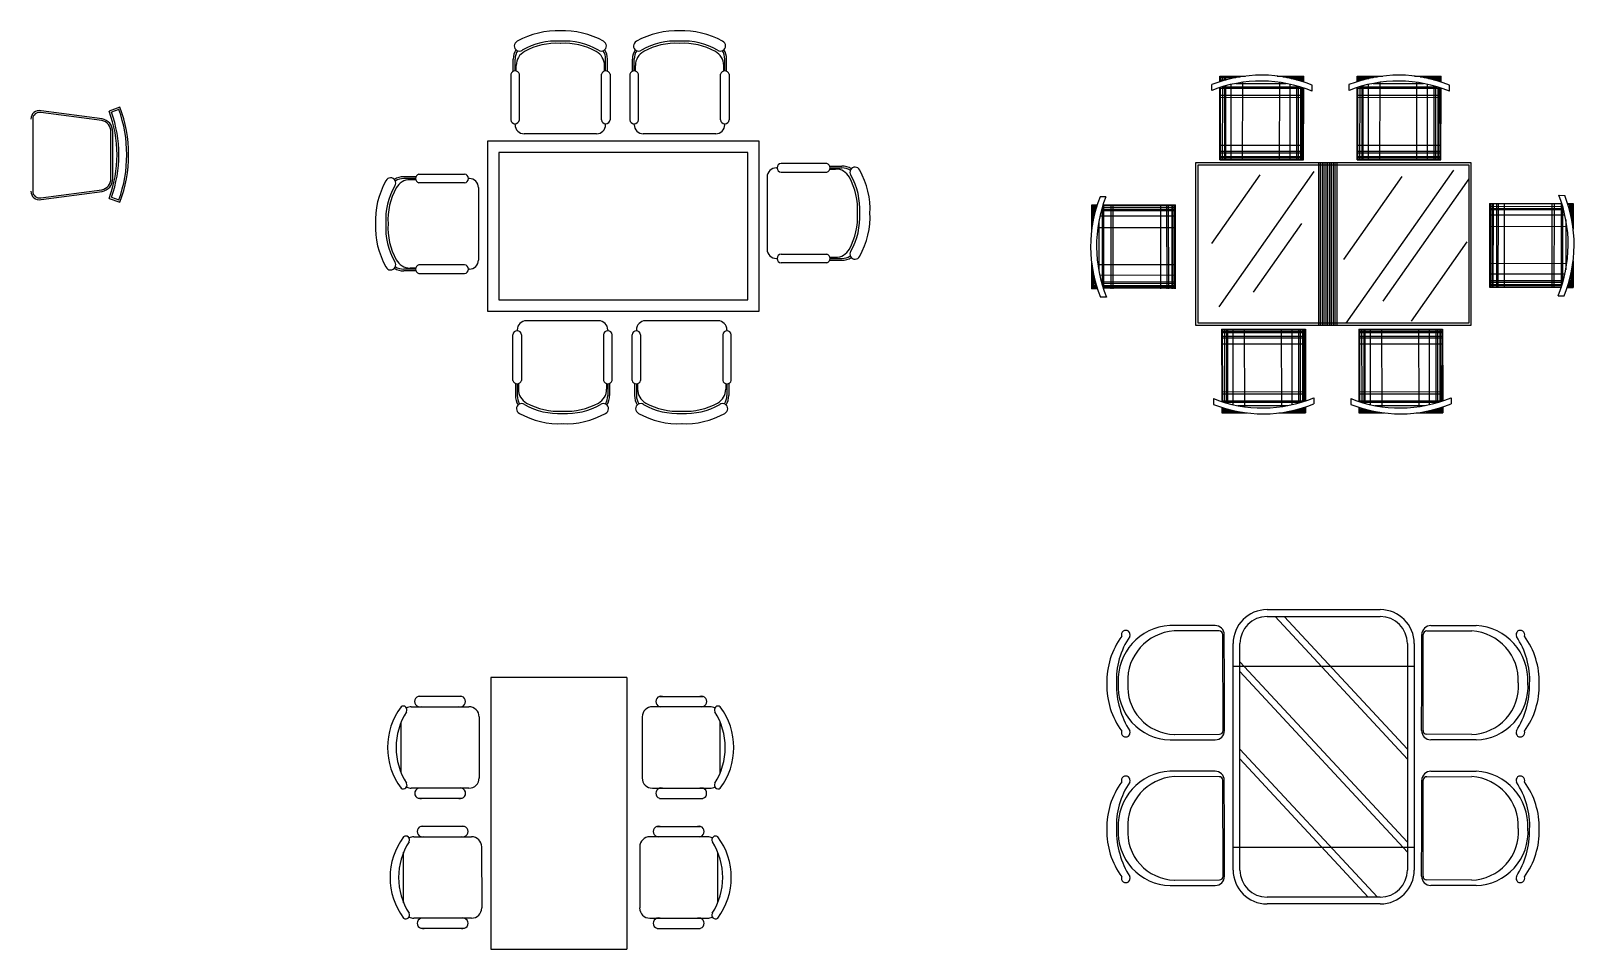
# Model space of a CAD drawing. Header units: inches. Extents: x 13 to 55.5, y 11.7 to 36.5.
# Drawn here: x 43.65 to 50.46, y 24.8 to 28.86 of the extents above; entities that cross this region are included whole.
import ezdxf

# ---------------------------------------------------------------- set-up
doc = ezdxf.new("R2010")
doc.units = ezdxf.units.IN
doc.header["$MEASUREMENT"] = 0
doc.layers.add('02', color=2, linetype='Continuous')

msp = doc.modelspace()

# ---------------------------------------------------------------- linework, layer by layer
at = {"layer": '02'}
for p, q in [((45.7764, 28.6815), (45.7764, 28.7334)), ((45.7844, 28.6815), (45.7844, 28.7334)), ((45.7894, 28.6815), (45.7894, 28.7054)), ((46.1794, 28.6815), (46.1794, 28.7054)), ((46.1844, 28.6815), (46.1844, 28.7334)), ((46.1924, 28.6815), (46.1924, 28.7334)), ((46.3029, 28.6815), (46.3029, 28.7334)), ((46.3109, 28.6815), (46.3109, 28.7334)), ((46.3159, 28.6815), (46.3159, 28.7054)), ((46.7059, 28.6815), (46.7059, 28.7054)), ((46.7109, 28.6815), (46.7109, 28.7334)), ((46.7189, 28.6815), (46.7189, 28.7334)), ((45.7651, 28.6672), (45.7651, 28.4654)), ((45.8031, 28.4654), (45.8031, 28.6672)), ((46.1656, 28.4654), (46.1656, 28.6672)), ((46.2037, 28.6672), (46.2037, 28.4654)), ((46.2915, 28.6672), (46.2915, 28.4654)), ((46.3296, 28.4654), (46.3296, 28.6672)), ((46.6921, 28.4654), (46.6921, 28.6672)), ((46.7302, 28.6672), (46.7302, 28.4654)), ((48.8985, 28.6339, -0.3429), (48.8986, 28.6586, -0.3429)), ((48.8985, 28.6418, -0.3429), (48.9251, 28.6418, -0.3429)), ((48.8986, 28.6586, -0.3429), (49.0117, 28.6585, -0.3429)), ((48.8986, 28.655, -0.3429), (48.986, 28.655, -0.3429)), ((48.8986, 28.652, -0.3429), (48.9688, 28.6519, -0.3429)), ((48.9016, 28.6349, -0.3429), (48.9016, 28.6586, -0.3429)), ((48.9107, 28.6377, -0.3429), (48.9107, 28.6586, -0.3429)), ((48.9198, 28.6404, -0.3429), (48.9199, 28.6586, -0.3429)), ((48.9249, 28.6418, -0.3429), (48.9249, 28.6586, -0.3429)), ((48.9483, 28.6476, -0.3429), (48.9483, 28.6586, -0.3429)), ((48.999, 28.6569, -0.3429), (48.999, 28.6586, -0.3429)), ((49.1508, 28.6584, -0.3429), (49.2686, 28.6583, -0.3429)), ((49.1624, 28.6569, -0.3429), (49.1624, 28.6584, -0.3429)), ((49.1765, 28.6548, -0.3429), (49.2686, 28.6547, -0.3429)), ((49.1937, 28.6517, -0.3429), (49.2686, 28.6517, -0.3429)), ((49.2091, 28.6485, -0.3429), (49.2091, 28.6584, -0.3429)), ((49.213, 28.6477, -0.3429), (49.2686, 28.6476, -0.3429)), ((49.2373, 28.6416, -0.3429), (49.2685, 28.6415, -0.3429)), ((49.2385, 28.6413, -0.3429), (49.2385, 28.6583, -0.3429)), ((49.2456, 28.6392, -0.3429), (49.2456, 28.6583, -0.3429)), ((49.2557, 28.6362, -0.3429), (49.2557, 28.6583, -0.3429)), ((49.2598, 28.635, -0.3429), (49.2598, 28.6583, -0.3429)), ((49.2659, 28.633, -0.3429), (49.2659, 28.6583, -0.3429)), ((49.2685, 28.6321, -0.3429), (49.2686, 28.6583, -0.3429)), ((49.5051, 28.6339, -0.3429), (49.5052, 28.6586, -0.3429)), ((49.5051, 28.655, -0.3429), (49.5925, 28.655, -0.3429)), ((49.5051, 28.652, -0.3429), (49.5754, 28.6519, -0.3429)), ((49.5051, 28.6479, -0.3429), (49.5561, 28.6479, -0.3429)), ((49.5051, 28.6418, -0.3429), (49.5317, 28.6418, -0.3429)), ((49.5052, 28.6586, -0.3429), (49.6183, 28.6585, -0.3429)), ((49.5082, 28.6349, -0.3429), (49.5082, 28.6586, -0.3429)), ((49.5173, 28.6377, -0.3429), (49.5173, 28.6586, -0.3429)), ((49.5264, 28.6404, -0.3429), (49.5264, 28.6586, -0.3429)), ((49.5315, 28.6418, -0.3429), (49.5315, 28.6586, -0.3429)), ((49.5548, 28.6476, -0.3429), (49.5549, 28.6586, -0.3429)), ((49.6056, 28.6569, -0.3429), (49.6056, 28.6586, -0.3429)), ((49.7574, 28.6584, -0.3429), (49.8752, 28.6583, -0.3429)), ((49.769, 28.6569, -0.3429), (49.769, 28.6584, -0.3429)), ((49.7831, 28.6548, -0.3429), (49.8751, 28.6547, -0.3429)), ((49.8003, 28.6517, -0.3429), (49.8751, 28.6517, -0.3429)), ((49.8156, 28.6485, -0.3429), (49.8156, 28.6584, -0.3429)), ((49.8196, 28.6477, -0.3429), (49.8751, 28.6476, -0.3429)), ((49.8439, 28.6416, -0.3429), (49.8751, 28.6415, -0.3429)), ((49.845, 28.6413, -0.3429), (49.8451, 28.6583, -0.3429)), ((49.8522, 28.6392, -0.3429), (49.8522, 28.6583, -0.3429)), ((49.8623, 28.6362, -0.3429), (49.8623, 28.6583, -0.3429)), ((49.8664, 28.635, -0.3429), (49.8664, 28.6583, -0.3429)), ((49.8724, 28.633, -0.3429), (49.8725, 28.6583, -0.3429)), ((49.8751, 28.6321, -0.3429), (49.8752, 28.6583, -0.3429)), ((48.862, 28.595, -0.3429), (48.862, 28.6208, -0.3429)), ((48.8982, 28.2886, -0.3429), (48.8985, 28.608, -0.3429)), ((48.8985, 28.6053, -0.3429), (49.2685, 28.605, -0.3429)), ((48.8985, 28.5739, -0.3429), (49.2685, 28.5736, -0.3429)), ((48.9013, 28.2886, -0.3429), (48.9015, 28.609, -0.3429)), ((48.9095, 28.6114, -0.3429), (49.2505, 28.6111, -0.3429)), ((48.9104, 28.2886, -0.3429), (48.9107, 28.6118, -0.3429)), ((48.9195, 28.2886, -0.3429), (48.9198, 28.6144, -0.3429)), ((48.9246, 28.2886, -0.3429), (48.9249, 28.6158, -0.3429)), ((48.948, 28.2886, -0.3429), (48.9482, 28.6216, -0.3429)), ((48.9692, 28.6259, -0.3429), (49.1907, 28.6258, -0.3429)), ((48.9987, 28.2886, -0.3429), (48.999, 28.6308, -0.3429)), ((49.1621, 28.2884, -0.3429), (49.1624, 28.6305, -0.3429)), ((49.2087, 28.2884, -0.3429), (49.209, 28.622, -0.3429)), ((49.2382, 28.2883, -0.3429), (49.2384, 28.6146, -0.3429)), ((49.2453, 28.2883, -0.3429), (49.2456, 28.6126, -0.3429)), ((49.2554, 28.2883, -0.3429), (49.2557, 28.6095, -0.3429)), ((49.2595, 28.2883, -0.3429), (49.2597, 28.6083, -0.3429)), ((49.2656, 28.2883, -0.3429), (49.2658, 28.6063, -0.3429)), ((49.2682, 28.2883, -0.3429), (49.2685, 28.6054, -0.3429)), ((49.3054, 28.5916, -0.3429), (49.3054, 28.6184, -0.3429)), ((49.4686, 28.595, -0.3429), (49.4686, 28.6208, -0.3429)), ((49.5048, 28.2886, -0.3429), (49.5051, 28.608, -0.3429)), ((49.5051, 28.6053, -0.3429), (49.8751, 28.605, -0.3429)), ((49.5051, 28.5739, -0.3429), (49.8751, 28.5736, -0.3429)), ((49.5079, 28.2886, -0.3429), (49.5081, 28.609, -0.3429)), ((49.5161, 28.6114, -0.3429), (49.857, 28.6111, -0.3429)), ((49.517, 28.2886, -0.3429), (49.5173, 28.6118, -0.3429)), ((49.5261, 28.2886, -0.3429), (49.5264, 28.6144, -0.3429)), ((49.5312, 28.2886, -0.3429), (49.5315, 28.6158, -0.3429)), ((49.5545, 28.2886, -0.3429), (49.5548, 28.6216, -0.3429)), ((49.5758, 28.6259, -0.3429), (49.7973, 28.6258, -0.3429)), ((49.6053, 28.2886, -0.3429), (49.6056, 28.6308, -0.3429)), ((49.7686, 28.2884, -0.3429), (49.7689, 28.6305, -0.3429)), ((49.8153, 28.2884, -0.3429), (49.8156, 28.622, -0.3429)), ((49.8447, 28.2883, -0.3429), (49.845, 28.6146, -0.3429)), ((49.8519, 28.2883, -0.3429), (49.8521, 28.6126, -0.3429)), ((49.862, 28.2883, -0.3429), (49.8623, 28.6095, -0.3429)), ((49.8661, 28.2883, -0.3429), (49.8663, 28.6083, -0.3429)), ((49.8722, 28.2883, -0.3429), (49.8724, 28.6063, -0.3429)), ((49.8748, 28.2883, -0.3429), (49.8751, 28.6054, -0.3429)), ((49.912, 28.5916, -0.3429), (49.912, 28.6184, -0.3429)), ((43.9594, 28.4698), (43.6898, 28.5056)), ((44.0386, 28.5214), (43.9906, 28.5041)), ((44.0338, 28.5112), (44.0009, 28.4993)), ((48.8985, 28.5648, -0.3429), (49.2685, 28.5645, -0.3429)), ((49.5051, 28.5648, -0.3429), (49.8751, 28.5645, -0.3429)), ((43.653, 28.4682), (43.653, 28.1502)), ((43.9581, 28.4619), (43.6885, 28.4977)), ((45.7844, 28.4434), (45.7844, 28.4475)), ((46.1844, 28.4434), (46.1844, 28.4475)), ((46.3109, 28.4434), (46.3109, 28.4475)), ((46.7109, 28.4434), (46.7109, 28.4475)), ((43.9989, 28.2056), (43.9989, 28.4128)), ((44.0069, 28.2056), (44.0069, 28.4128)), ((45.6622, 28.3706), (45.6622, 27.6206)), ((46.8622, 28.3706), (45.6622, 28.3706)), ((46.1444, 28.4034), (45.8244, 28.4034)), ((46.6709, 28.4034), (46.3509, 28.4034)), ((46.8622, 27.6206), (46.8622, 28.3706)), ((45.7122, 28.3206), (45.7122, 27.6706)), ((46.8122, 28.3206), (45.7122, 28.3206)), ((46.8122, 27.6706), (46.8122, 28.3206)), ((48.8983, 28.3539, -0.3429), (49.2683, 28.3536, -0.3429)), ((48.8983, 28.3265, -0.3429), (49.2683, 28.3262, -0.3429)), ((48.8983, 28.3194, -0.3429), (49.2683, 28.3191, -0.3429)), ((48.8983, 28.3042, -0.3429), (49.2683, 28.3039, -0.3429)), ((48.8983, 28.2991, -0.3429), (49.2683, 28.2988, -0.3429)), ((49.5048, 28.3042, -0.3429), (49.8748, 28.3039, -0.3429)), ((49.5048, 28.2991, -0.3429), (49.8748, 28.2988, -0.3429)), ((49.5049, 28.3539, -0.3429), (49.8749, 28.3536, -0.3429)), ((49.5049, 28.3265, -0.3429), (49.8749, 28.3262, -0.3429)), ((49.5049, 28.3194, -0.3429), (49.8749, 28.3191, -0.3429)), ((46.9379, 28.253), (46.942, 28.253)), ((47.1617, 28.2723), (46.9599, 28.2723)), ((46.9599, 28.2342), (47.1617, 28.2342)), ((47.176, 28.261), (47.2279, 28.261)), ((47.176, 28.253), (47.2279, 28.253)), ((47.176, 28.248), (47.1999, 28.248)), ((48.7925, 27.5564, -0.3429), (48.7925, 28.2764, -0.3429)), ((48.7925, 28.2764, -0.3429), (50.0075, 28.2764, -0.3429)), ((48.8025, 27.5664, -0.3429), (48.8025, 28.2664, -0.3429)), ((48.8025, 28.2664, -0.3429), (49.9975, 28.2664, -0.3429)), ((49.3135, 28.2373), (48.8933, 27.6387, -0.3036)), ((48.8982, 28.2886, -0.3429), (49.2682, 28.2883, -0.3429)), ((48.8983, 28.292, -0.3429), (49.2683, 28.2917, -0.3429)), ((49.3335, 28.2764, -0.3429), (49.3335, 27.5564, -0.3429)), ((49.3416, 28.2764, -0.3429), (49.3416, 27.5564, -0.3429)), ((49.3497, 28.2764, -0.3429), (49.3497, 27.5564, -0.3429)), ((49.3578, 28.2764, -0.3429), (49.3578, 27.5564, -0.3429)), ((49.3659, 28.2764, -0.3429), (49.3659, 27.5564, -0.3429)), ((49.374, 28.2764, -0.3429), (49.374, 27.5564, -0.3429)), ((49.3821, 28.2764, -0.3429), (49.3821, 27.5564, -0.3429)), ((49.3902, 28.2764, -0.3429), (49.3902, 27.5564, -0.3429)), ((49.3983, 28.2764, -0.3429), (49.3983, 27.5564, -0.3429)), ((49.4064, 28.2764, -0.3429), (49.4064, 27.5564, -0.3429)), ((49.4145, 28.2764, -0.3429), (49.4145, 27.5564, -0.3429)), ((49.9296, 28.2422), (49.455, 27.5664, -0.3429)), ((49.5048, 28.292, -0.3429), (49.8748, 28.2917, -0.3429)), ((49.5048, 28.2886, -0.3429), (49.8748, 28.2883, -0.3429)), ((49.9975, 28.2664, -0.3429), (49.9975, 27.5664, -0.3429)), ((50.0075, 28.2764, -0.3429), (50.0075, 27.5564, -0.3429)), ((45.3444, 28.2137), (45.2925, 28.2137)), ((45.3444, 28.2057), (45.2925, 28.2057)), ((45.3444, 28.2007), (45.3205, 28.2007)), ((45.3587, 28.225), (45.5605, 28.225)), ((45.5605, 28.187), (45.3587, 28.187)), ((45.5825, 28.2057), (45.5784, 28.2057)), ((45.6225, 28.1657), (45.6225, 27.8457)), ((46.8979, 28.213), (46.8979, 27.893)), ((49.0746, 28.2224, -0.0776), (48.8614, 27.9188, -0.2316)), ((49.7019, 28.2156, -0.1224), (49.444, 27.8484, -0.3087)), ((49.9975, 28.205, 0.1296), (49.6183, 27.6649, -0.1443)), ((43.6885, 28.1207), (43.9581, 28.1565)), ((43.6898, 28.1128), (43.9594, 28.1486)), ((43.9906, 28.1183), (44.0386, 28.101)), ((44.0009, 28.1231), (44.0338, 28.1112)), ((48.3945, 28.1252, -0.3429), (48.3687, 28.1252, -0.3429)), ((50.0893, 28.0954, -0.3429), (50.089, 27.7254, -0.3429)), ((50.0893, 28.0954, -0.3429), (50.4087, 28.0951, -0.3429)), ((50.0927, 28.0954, -0.3429), (50.0924, 27.7254, -0.3429)), ((50.0998, 28.0954, -0.3429), (50.0995, 27.7254, -0.3429)), ((50.1048, 28.0954, -0.3429), (50.1045, 27.7254, -0.3429)), ((50.12, 28.0954, -0.3429), (50.1197, 27.7254, -0.3429)), ((50.1271, 28.0954, -0.3429), (50.1268, 27.7254, -0.3429)), ((50.1545, 28.0953, -0.3429), (50.1542, 27.7253, -0.3429)), ((50.3654, 28.0952, -0.3429), (50.3651, 27.7252, -0.3429)), ((50.3745, 28.0951, -0.3429), (50.3742, 27.7251, -0.3429)), ((50.3956, 28.1317, -0.3429), (50.4215, 28.1316, -0.3429)), ((50.406, 28.0951, -0.3429), (50.4057, 27.7251, -0.3429)), ((50.4346, 28.0951, -0.3429), (50.4593, 28.0951, -0.3429)), ((50.4355, 28.0921, -0.3429), (50.4593, 28.092, -0.3429)), ((50.4425, 28.0951, -0.3429), (50.4425, 28.0685, -0.3429)), ((50.4486, 28.0951, -0.3429), (50.4485, 28.0441, -0.3429)), ((50.4526, 28.0951, -0.3429), (50.4526, 28.0248, -0.3429)), ((50.4557, 28.0951, -0.3429), (50.4556, 28.0077, -0.3429)), ((50.4593, 28.0951, -0.3429), (50.4592, 27.9819, -0.3429)), ((48.3556, 28.0887, -0.3429), (48.3309, 28.0886, -0.3429)), ((48.3309, 28.0886, -0.3429), (48.331, 27.9755, -0.3429)), ((48.3546, 28.0856, -0.3429), (48.3309, 28.0856, -0.3429)), ((48.3518, 28.0765, -0.3429), (48.3309, 28.0765, -0.3429)), ((48.3492, 28.0674, -0.3429), (48.3309, 28.0674, -0.3429)), ((48.3478, 28.0623, -0.3429), (48.3309, 28.0623, -0.3429)), ((48.3419, 28.0389, -0.3429), (48.3309, 28.0389, -0.3429)), ((48.3345, 28.0886, -0.3429), (48.3346, 28.0012, -0.3429)), ((48.3375, 28.0886, -0.3429), (48.3376, 28.0184, -0.3429)), ((48.3416, 28.0886, -0.3429), (48.3416, 28.0377, -0.3429)), ((48.3477, 28.0887, -0.3429), (48.3477, 28.0621, -0.3429)), ((48.7009, 28.0392, -0.3429), (48.3679, 28.039, -0.3429)), ((48.7009, 28.0626, -0.3429), (48.3737, 28.0623, -0.3429)), ((48.7009, 28.0677, -0.3429), (48.3751, 28.0674, -0.3429)), ((48.7009, 28.0768, -0.3429), (48.3778, 28.0765, -0.3429)), ((48.3781, 28.0777, -0.3429), (48.3784, 27.7367, -0.3429)), ((48.7009, 28.0859, -0.3429), (48.3805, 28.0857, -0.3429)), ((48.7009, 28.089, -0.3429), (48.3815, 28.0887, -0.3429)), ((48.3842, 28.0887, -0.3429), (48.3845, 27.7187, -0.3429)), ((48.4156, 28.0887, -0.3429), (48.4159, 27.7187, -0.3429)), ((48.4247, 28.0887, -0.3429), (48.4251, 27.7187, -0.3429)), ((48.6356, 28.0889, -0.3429), (48.636, 27.7189, -0.3429)), ((48.663, 28.0889, -0.3429), (48.6633, 27.7189, -0.3429)), ((48.6701, 28.0889, -0.3429), (48.6704, 27.7189, -0.3429)), ((48.6853, 28.0889, -0.3429), (48.6856, 27.7189, -0.3429)), ((48.6904, 28.0889, -0.3429), (48.6907, 27.7189, -0.3429)), ((48.6975, 28.089, -0.3429), (48.6978, 27.719, -0.3429)), ((48.7009, 28.089, -0.3429), (48.7012, 27.719, -0.3429)), ((50.0892, 28.0457, -0.3429), (50.4222, 28.0454, -0.3429)), ((50.0893, 28.0832, -0.3429), (50.4124, 28.083, -0.3429)), ((50.0893, 28.0741, -0.3429), (50.415, 28.0738, -0.3429)), ((50.0893, 28.069, -0.3429), (50.4164, 28.0687, -0.3429)), ((50.4121, 28.0842, -0.3429), (50.4118, 27.7432, -0.3429)), ((50.4266, 28.0244, -0.3429), (50.4264, 27.8029, -0.3429)), ((50.4383, 28.0829, -0.3429), (50.4593, 28.0829, -0.3429)), ((50.441, 28.0738, -0.3429), (50.4593, 28.0738, -0.3429)), ((50.4424, 28.0687, -0.3429), (50.4593, 28.0687, -0.3429)), ((50.4482, 28.0454, -0.3429), (50.4592, 28.0454, -0.3429)), ((48.3326, 27.9882, -0.3429), (48.331, 27.9882, -0.3429)), ((48.701, 27.9885, -0.3429), (48.3587, 27.9882, -0.3429)), ((48.3636, 28.018, -0.3429), (48.3638, 27.7965, -0.3429)), ((49.2584, 28.0072, -0.0776), (49.0452, 27.7036, -0.2316)), ((50.0892, 27.9949, -0.3429), (50.4314, 27.9947, -0.3429)), ((50.4576, 27.9946, -0.3429), (50.4592, 27.9946, -0.3429)), ((49.9898, 27.9265, -0.0794), (49.7434, 27.5756, -0.2574)), ((45.5605, 27.8245), (45.3587, 27.8245)), ((46.9379, 27.853), (46.942, 27.853)), ((46.9599, 27.8717), (47.1617, 27.8717)), ((47.1617, 27.8337), (46.9599, 27.8337)), ((47.176, 27.858), (47.1999, 27.858)), ((47.176, 27.853), (47.2279, 27.853)), ((47.176, 27.845), (47.2279, 27.845)), ((48.3311, 27.8364, -0.3429), (48.3312, 27.7186, -0.3429)), ((48.3326, 27.8248, -0.3429), (48.3311, 27.8248, -0.3429)), ((48.7011, 27.8251, -0.3429), (48.3591, 27.8248, -0.3429)), ((50.0891, 27.8316, -0.3429), (50.4311, 27.8313, -0.3429)), ((50.4576, 27.8313, -0.3429), (50.4591, 27.8313, -0.3429)), ((50.4591, 27.8429, -0.3429), (50.459, 27.7251, -0.3429)), ((45.3444, 27.8057), (45.2925, 27.8057)), ((45.3444, 27.7977), (45.2925, 27.7977)), ((45.3444, 27.8107), (45.3205, 27.8107)), ((45.3587, 27.7864), (45.5605, 27.7864)), ((45.5825, 27.8057), (45.5784, 27.8057)), ((48.341, 27.7782, -0.3429), (48.3312, 27.7781, -0.3429)), ((48.3347, 27.8107, -0.3429), (48.3348, 27.7186, -0.3429)), ((48.3378, 27.7935, -0.3429), (48.3379, 27.7186, -0.3429)), ((48.3419, 27.7742, -0.3429), (48.3419, 27.7186, -0.3429)), ((48.7012, 27.7785, -0.3429), (48.3676, 27.7782, -0.3429)), ((50.089, 27.7849, -0.3429), (50.4226, 27.7846, -0.3429)), ((50.089, 27.7555, -0.3429), (50.4152, 27.7552, -0.3429)), ((50.4419, 27.7552, -0.3429), (50.459, 27.7552, -0.3429)), ((50.4422, 27.7563, -0.3429), (50.4422, 27.7251, -0.3429)), ((50.4483, 27.7806, -0.3429), (50.4483, 27.7251, -0.3429)), ((50.4492, 27.7846, -0.3429), (50.459, 27.7846, -0.3429)), ((50.4524, 27.8, -0.3429), (50.4523, 27.7251, -0.3429)), ((50.4554, 27.8171, -0.3429), (50.4554, 27.7251, -0.3429)), ((48.3483, 27.7487, -0.3429), (48.3312, 27.7487, -0.3429)), ((48.3503, 27.7416, -0.3429), (48.3312, 27.7416, -0.3429)), ((48.3533, 27.7315, -0.3429), (48.3312, 27.7315, -0.3429)), ((48.3546, 27.7274, -0.3429), (48.3312, 27.7274, -0.3429)), ((48.3565, 27.7213, -0.3429), (48.3312, 27.7213, -0.3429)), ((48.3574, 27.7187, -0.3429), (48.3312, 27.7186, -0.3429)), ((48.348, 27.7499, -0.3429), (48.348, 27.7187, -0.3429)), ((48.7012, 27.749, -0.3429), (48.3749, 27.7488, -0.3429)), ((48.7012, 27.7419, -0.3429), (48.377, 27.7417, -0.3429)), ((48.7012, 27.7318, -0.3429), (48.38, 27.7315, -0.3429)), ((48.7012, 27.7277, -0.3429), (48.3813, 27.7275, -0.3429)), ((48.7012, 27.7216, -0.3429), (48.3833, 27.7214, -0.3429)), ((50.089, 27.7484, -0.3429), (50.4132, 27.7481, -0.3429)), ((50.089, 27.7382, -0.3429), (50.4102, 27.738, -0.3429)), ((50.089, 27.7342, -0.3429), (50.4089, 27.7339, -0.3429)), ((50.089, 27.7281, -0.3429), (50.4069, 27.7278, -0.3429)), ((50.089, 27.7254, -0.3429), (50.406, 27.7251, -0.3429)), ((50.3923, 27.6882, -0.3429), (50.4191, 27.6882, -0.3429)), ((50.4327, 27.7251, -0.3429), (50.459, 27.7251, -0.3429)), ((50.4336, 27.7278, -0.3429), (50.459, 27.7278, -0.3429)), ((50.4356, 27.7339, -0.3429), (50.459, 27.7338, -0.3429)), ((50.4369, 27.7379, -0.3429), (50.459, 27.7379, -0.3429)), ((50.4399, 27.7481, -0.3429), (50.459, 27.748, -0.3429)), ((45.6622, 27.6206), (46.8622, 27.6206)), ((45.7122, 27.6706), (46.8122, 27.6706)), ((48.3979, 27.6818, -0.3429), (48.3711, 27.6818, -0.3429)), ((46.1538, 27.5775), (45.8338, 27.5775)), ((46.6803, 27.5775), (46.3603, 27.5775)), ((50.0075, 27.5564, -0.3429), (48.7925, 27.5564, -0.3429)), ((49.9975, 27.5664, -0.3429), (48.8025, 27.5664, -0.3429)), ((45.7745, 27.3137), (45.7745, 27.5155)), ((45.7938, 27.5375), (45.7938, 27.5334)), ((45.8126, 27.5155), (45.8126, 27.3137)), ((46.1751, 27.5155), (46.1751, 27.3137)), ((46.1938, 27.5375), (46.1938, 27.5334)), ((46.2131, 27.3137), (46.2131, 27.5155)), ((46.301, 27.3137), (46.301, 27.5155)), ((46.3203, 27.5375), (46.3203, 27.5334)), ((46.339, 27.5155), (46.339, 27.3137)), ((46.7015, 27.5155), (46.7015, 27.3137)), ((46.7203, 27.5375), (46.7203, 27.5334)), ((46.7396, 27.3137), (46.7396, 27.5155)), ((48.9057, 27.5404, -0.3429), (49.2757, 27.5407, -0.3429)), ((48.9057, 27.5404, -0.3429), (48.906, 27.221, -0.3429)), ((48.9057, 27.537, -0.3429), (49.2757, 27.5373, -0.3429)), ((48.9057, 27.5299, -0.3429), (49.2757, 27.5302, -0.3429)), ((48.9057, 27.5248, -0.3429), (49.2757, 27.5252, -0.3429)), ((48.9057, 27.5096, -0.3429), (49.2757, 27.5099, -0.3429)), ((48.9057, 27.5025, -0.3429), (49.2757, 27.5029, -0.3429)), ((48.9087, 27.5404, -0.3429), (48.909, 27.2201, -0.3429)), ((48.9179, 27.5404, -0.3429), (48.9181, 27.2173, -0.3429)), ((48.927, 27.5404, -0.3429), (48.9273, 27.2146, -0.3429)), ((48.9321, 27.5404, -0.3429), (48.9323, 27.2133, -0.3429)), ((48.9554, 27.5404, -0.3429), (48.9557, 27.2075, -0.3429)), ((49.0061, 27.5405, -0.3429), (49.0064, 27.1983, -0.3429)), ((49.1695, 27.5406, -0.3429), (49.1698, 27.1986, -0.3429)), ((49.2162, 27.5407, -0.3429), (49.2165, 27.2071, -0.3429)), ((49.2456, 27.5407, -0.3429), (49.2459, 27.2144, -0.3429)), ((49.2527, 27.5407, -0.3429), (49.253, 27.2165, -0.3429)), ((49.2629, 27.5407, -0.3429), (49.2631, 27.2195, -0.3429)), ((49.2669, 27.5407, -0.3429), (49.2672, 27.2208, -0.3429)), ((49.273, 27.5407, -0.3429), (49.2733, 27.2228, -0.3429)), ((49.2757, 27.5407, -0.3429), (49.276, 27.2237, -0.3429)), ((49.5123, 27.5404, -0.3429), (49.8823, 27.5407, -0.3429)), ((49.5123, 27.5404, -0.3429), (49.5126, 27.221, -0.3429)), ((49.5123, 27.537, -0.3429), (49.8823, 27.5373, -0.3429)), ((49.5123, 27.5299, -0.3429), (49.8823, 27.5302, -0.3429)), ((49.5123, 27.5248, -0.3429), (49.8823, 27.5252, -0.3429)), ((49.5123, 27.5096, -0.3429), (49.8823, 27.5099, -0.3429)), ((49.5123, 27.5025, -0.3429), (49.8823, 27.5029, -0.3429)), ((49.5153, 27.5404, -0.3429), (49.5156, 27.2201, -0.3429)), ((49.5245, 27.5404, -0.3429), (49.5247, 27.2173, -0.3429)), ((49.5336, 27.5404, -0.3429), (49.5339, 27.2146, -0.3429)), ((49.5387, 27.5404, -0.3429), (49.5389, 27.2133, -0.3429)), ((49.562, 27.5404, -0.3429), (49.5623, 27.2075, -0.3429)), ((49.6127, 27.5405, -0.3429), (49.613, 27.1983, -0.3429)), ((49.7761, 27.5406, -0.3429), (49.7764, 27.1986, -0.3429)), ((49.8228, 27.5407, -0.3429), (49.8231, 27.2071, -0.3429)), ((49.8522, 27.5407, -0.3429), (49.8525, 27.2144, -0.3429)), ((49.8593, 27.5407, -0.3429), (49.8596, 27.2165, -0.3429)), ((49.8695, 27.5407, -0.3429), (49.8697, 27.2195, -0.3429)), ((49.8735, 27.5407, -0.3429), (49.8738, 27.2208, -0.3429)), ((49.8796, 27.5407, -0.3429), (49.8799, 27.2228, -0.3429)), ((49.8823, 27.5407, -0.3429), (49.8826, 27.2237, -0.3429)), ((48.9058, 27.4752, -0.3429), (49.2758, 27.4755, -0.3429)), ((49.5123, 27.4752, -0.3429), (49.8823, 27.4755, -0.3429)), ((45.7858, 27.2994), (45.7858, 27.2475)), ((45.7938, 27.2994), (45.7938, 27.2475)), ((45.7988, 27.2994), (45.7988, 27.2755)), ((46.1888, 27.2994), (46.1888, 27.2755)), ((46.1938, 27.2994), (46.1938, 27.2475)), ((46.2018, 27.2994), (46.2018, 27.2475)), ((46.3123, 27.2994), (46.3123, 27.2475)), ((46.3203, 27.2994), (46.3203, 27.2475)), ((46.3253, 27.2994), (46.3253, 27.2755)), ((46.7153, 27.2994), (46.7153, 27.2755)), ((46.7203, 27.2994), (46.7203, 27.2475)), ((46.7283, 27.2994), (46.7283, 27.2475)), ((48.8694, 27.234, -0.3429), (48.8694, 27.2082, -0.3429)), ((48.9059, 27.2643, -0.3429), (49.2759, 27.2646, -0.3429)), ((48.9059, 27.2551, -0.3429), (49.2759, 27.2554, -0.3429)), ((48.906, 27.2237, -0.3429), (49.276, 27.224, -0.3429)), ((48.9169, 27.2176, -0.3429), (49.2579, 27.2179, -0.3429)), ((49.3129, 27.2374, -0.3429), (49.3129, 27.2106, -0.3429)), ((49.476, 27.234, -0.3429), (49.476, 27.2082, -0.3429)), ((49.5125, 27.2643, -0.3429), (49.8825, 27.2646, -0.3429)), ((49.5125, 27.2551, -0.3429), (49.8825, 27.2554, -0.3429)), ((49.5126, 27.2237, -0.3429), (49.8826, 27.224, -0.3429)), ((49.5235, 27.2176, -0.3429), (49.8645, 27.2179, -0.3429)), ((49.9194, 27.2374, -0.3429), (49.9195, 27.2106, -0.3429)), ((48.906, 27.1951, -0.3429), (48.906, 27.1704, -0.3429)), ((48.906, 27.1872, -0.3429), (48.9326, 27.1872, -0.3429)), ((48.906, 27.1811, -0.3429), (48.957, 27.1812, -0.3429)), ((48.906, 27.1771, -0.3429), (48.9763, 27.1771, -0.3429)), ((48.906, 27.174, -0.3429), (48.9934, 27.1741, -0.3429)), ((48.906, 27.1704, -0.3429), (49.0192, 27.1705, -0.3429)), ((48.909, 27.1941, -0.3429), (48.909, 27.1704, -0.3429)), ((48.9182, 27.1913, -0.3429), (48.9182, 27.1704, -0.3429)), ((48.9273, 27.1887, -0.3429), (48.9273, 27.1704, -0.3429)), ((48.9324, 27.1873, -0.3429), (48.9324, 27.1704, -0.3429)), ((48.9557, 27.1814, -0.3429), (48.9557, 27.1704, -0.3429)), ((48.9767, 27.2031, -0.3429), (49.1982, 27.2033, -0.3429)), ((49.0065, 27.1721, -0.3429), (49.0065, 27.1705, -0.3429)), ((49.1582, 27.1706, -0.3429), (49.276, 27.1707, -0.3429)), ((49.1698, 27.1721, -0.3429), (49.1698, 27.1706, -0.3429)), ((49.184, 27.1743, -0.3429), (49.276, 27.1743, -0.3429)), ((49.2011, 27.1773, -0.3429), (49.276, 27.1774, -0.3429)), ((49.2165, 27.1805, -0.3429), (49.2165, 27.1707, -0.3429)), ((49.2204, 27.1814, -0.3429), (49.276, 27.1814, -0.3429)), ((49.2448, 27.1875, -0.3429), (49.276, 27.1875, -0.3429)), ((49.2459, 27.1878, -0.3429), (49.2459, 27.1707, -0.3429)), ((49.253, 27.1898, -0.3429), (49.253, 27.1707, -0.3429)), ((49.2632, 27.1928, -0.3429), (49.2632, 27.1707, -0.3429)), ((49.2672, 27.1941, -0.3429), (49.2672, 27.1707, -0.3429)), ((49.2733, 27.1961, -0.3429), (49.2733, 27.1707, -0.3429)), ((49.276, 27.1969, -0.3429), (49.276, 27.1707, -0.3429)), ((49.5126, 27.1951, -0.3429), (49.5126, 27.1704, -0.3429)), ((49.5126, 27.1872, -0.3429), (49.5392, 27.1872, -0.3429)), ((49.5126, 27.1811, -0.3429), (49.5635, 27.1812, -0.3429)), ((49.5126, 27.1771, -0.3429), (49.5829, 27.1771, -0.3429)), ((49.5126, 27.174, -0.3429), (49.6, 27.1741, -0.3429)), ((49.5126, 27.1704, -0.3429), (49.6258, 27.1705, -0.3429)), ((49.5156, 27.1941, -0.3429), (49.5156, 27.1704, -0.3429)), ((49.5248, 27.1913, -0.3429), (49.5248, 27.1704, -0.3429)), ((49.5339, 27.1887, -0.3429), (49.5339, 27.1704, -0.3429)), ((49.539, 27.1873, -0.3429), (49.539, 27.1704, -0.3429)), ((49.5623, 27.1814, -0.3429), (49.5623, 27.1704, -0.3429)), ((49.5833, 27.2031, -0.3429), (49.8048, 27.2033, -0.3429)), ((49.613, 27.1721, -0.3429), (49.613, 27.1705, -0.3429)), ((49.7648, 27.1706, -0.3429), (49.8826, 27.1707, -0.3429)), ((49.7764, 27.1721, -0.3429), (49.7764, 27.1706, -0.3429)), ((49.8077, 27.1773, -0.3429), (49.8826, 27.1774, -0.3429)), ((49.8231, 27.1805, -0.3429), (49.8231, 27.1707, -0.3429)), ((49.827, 27.1814, -0.3429), (49.8826, 27.1814, -0.3429)), ((49.8514, 27.1875, -0.3429), (49.8826, 27.1875, -0.3429)), ((49.8525, 27.1878, -0.3429), (49.8525, 27.1707, -0.3429)), ((49.8596, 27.1898, -0.3429), (49.8596, 27.1707, -0.3429)), ((49.8698, 27.1928, -0.3429), (49.8698, 27.1707, -0.3429)), ((49.8738, 27.1941, -0.3429), (49.8738, 27.1707, -0.3429)), ((49.8799, 27.1961, -0.3429), (49.8799, 27.1707, -0.3429)), ((49.8826, 27.1969, -0.3429), (49.8826, 27.1707, -0.3429)), ((49.1067, 26.3015), (49.6067, 26.3015)), ((49.1067, 26.2715), (49.6067, 26.2715)), ((49.7267, 25.6416), (49.1423, 26.2715)), ((49.7267, 25.6851), (49.1826, 26.2715)), ((48.8769, 26.2316), (48.677, 26.2317)), ((48.8952, 26.2073), (48.696, 26.2074)), ((48.9122, 25.7674), (48.9114, 26.1912)), ((48.9179, 25.9793), (48.9175, 26.1912)), ((49.7899, 25.9793), (49.7902, 26.1912)), ((49.7956, 25.7674), (49.7963, 26.1912)), ((49.8126, 26.2073), (50.0118, 26.2074)), ((49.8308, 26.2316), (50.0308, 26.2317)), ((48.9567, 25.1515), (48.9567, 26.1515)), ((48.9867, 25.1515), (48.9867, 26.1515)), ((49.7267, 26.1515), (49.7267, 25.1515)), ((49.7567, 26.1515), (49.7567, 25.1515)), ((48.9567, 26.0515), (49.7567, 26.0515)), ((49.7267, 25.2738), (48.9867, 26.0713)), ((46.2773, 26.002), (45.6773, 26.002)), ((45.6773, 26.002), (45.6773, 24.802)), ((46.2773, 26.002), (46.2773, 24.802)), ((48.9182, 25.7674), (48.9179, 25.9793)), ((49.7267, 25.2303), (48.9867, 26.0279)), ((49.7895, 25.7674), (49.7899, 25.9793)), ((45.5486, 25.9183), (45.3575, 25.9182)), ((46.4229, 25.9183), (46.6141, 25.9182)), ((45.3256, 25.8726), (45.5805, 25.8727)), ((46.6459, 25.8726), (46.391, 25.8727)), ((45.2808, 25.5811), (45.2807, 25.8042)), ((45.6255, 25.8278), (45.6256, 25.5579)), ((46.346, 25.8278), (46.3459, 25.5579)), ((46.6908, 25.5811), (46.6909, 25.8042)), ((48.6778, 25.7265), (48.8778, 25.7268)), ((48.696, 25.7508), (48.896, 25.7511)), ((50.0117, 25.7508), (49.8118, 25.7511)), ((50.0299, 25.7265), (49.83, 25.7268)), ((49.5938, 25.0315), (48.9867, 25.6858)), ((49.5534, 25.0315), (48.9867, 25.6423)), ((48.8769, 25.5881), (48.677, 25.5882)), ((49.8308, 25.5881), (50.0308, 25.5882)), ((45.5807, 25.5129), (45.3258, 25.5128)), ((46.3909, 25.5129), (46.6457, 25.5128)), ((48.8952, 25.5638), (48.696, 25.5639)), ((48.9122, 25.1238), (48.9114, 25.5476)), ((48.9179, 25.3358), (48.9175, 25.5477)), ((49.7899, 25.3358), (49.7902, 25.5477)), ((49.7956, 25.1238), (49.7963, 25.5476)), ((49.8126, 25.5638), (50.0118, 25.5639)), ((45.5488, 25.4679), (45.3577, 25.4678)), ((46.4227, 25.4679), (46.6139, 25.4678)), ((45.3368, 25.2984), (45.5916, 25.2985)), ((45.5598, 25.3441), (45.3686, 25.344)), ((46.6348, 25.2984), (46.3799, 25.2985)), ((46.4118, 25.3441), (46.6029, 25.344)), ((48.9182, 25.1239), (48.9179, 25.3358)), ((49.7895, 25.1239), (49.7899, 25.3358)), ((45.2919, 25.0069), (45.2918, 25.23)), ((45.6366, 25.2536), (45.6368, 24.9837)), ((46.3349, 25.2536), (46.3348, 24.9837)), ((46.6796, 25.0069), (46.6797, 25.23)), ((49.7567, 25.2515), (48.9567, 25.2515)), ((48.696, 25.1073), (48.896, 25.1076)), ((50.0117, 25.1073), (49.8118, 25.1076)), ((48.6778, 25.083), (48.8778, 25.0833)), ((49.6067, 25.0315), (49.1067, 25.0315)), ((50.0299, 25.083), (49.83, 25.0833)), ((49.6067, 25.0015), (49.1067, 25.0015)), ((45.5918, 24.9387), (45.3369, 24.9386)), ((45.56, 24.8937), (45.3688, 24.8936)), ((46.3797, 24.9387), (46.6346, 24.9386)), ((46.4116, 24.8937), (46.6027, 24.8936)), ((45.6773, 24.802), (46.2773, 24.802))]:
    msp.add_line(p, q, dxfattribs=at)
for centre, radius, start, end in [((45.9683, 28.5053), 0.3529, 87.01244, 119.57712), ((46.0004, 28.5053), 0.3529, 60.42288, 92.98756), ((46.4948, 28.5053), 0.3529, 87.01244, 119.57712), ((46.5269, 28.5053), 0.3529, 60.42288, 92.98756), ((45.8544, 28.7334), 0.078, 147.87835, 180), ((45.8034, 28.7916), 0.0226, 114.25398, 304.90025), ((45.9683, 28.5053), 0.3079, 87.01244, 119.57712), ((45.9683, 28.5053), 0.2979, 87.01244, 118.56633), ((46.0004, 28.5053), 0.3079, 60.42288, 92.98756), ((46.0004, 28.5053), 0.2979, 61.43367, 92.98756), ((46.1653, 28.7916), 0.0226, 235.09975, 65.74602), ((46.1144, 28.7334), 0.078, 0, 32.12165), ((46.3809, 28.7334), 0.078, 147.87835, 180), ((46.3299, 28.7916), 0.0226, 114.25398, 304.90025), ((46.4948, 28.5053), 0.3079, 87.01244, 119.57712), ((46.4948, 28.5053), 0.2979, 87.01244, 118.56633), ((46.5269, 28.5053), 0.3079, 60.42288, 92.98756), ((46.5269, 28.5053), 0.2979, 61.43367, 92.98756), ((46.6918, 28.7916), 0.0226, 235.09975, 65.74602), ((46.6409, 28.7334), 0.078, 0, 32.12165), ((45.8544, 28.7334), 0.07, 147.87835, 180), ((45.8594, 28.7054), 0.07, 118.56633, 180), ((46.1094, 28.7054), 0.07, 0, 61.43367), ((46.1144, 28.7334), 0.07, 0, 32.12165), ((46.3809, 28.7334), 0.07, 147.87835, 180), ((46.3859, 28.7054), 0.07, 118.56633, 180), ((46.6359, 28.7054), 0.07, 0, 61.43367), ((46.6409, 28.7334), 0.07, 0, 32.12165), ((45.7841, 28.6617), 0.0198, 16.16899, 163.83101), ((46.1847, 28.6617), 0.0198, 16.16899, 163.83101), ((46.3106, 28.6617), 0.0198, 16.16899, 163.83101), ((46.7111, 28.6617), 0.0198, 16.16899, 163.83101), ((49.0808, 28.0685, -0.3429), 0.5941, 67.7778, 111.60768), ((49.6873, 28.0685, -0.3429), 0.5941, 67.7778, 111.60768), ((49.0795, 28.0422, -0.3429), 0.5941, 67.6481, 111.47857), ((49.6861, 28.0422, -0.3429), 0.5941, 67.6481, 111.47857), ((43.683, 28.4682), 0.038, 79.71615, 180), ((43.4799, 28.3112), 0.5459, 339.30787, 20.69213), ((43.4799, 28.3112), 0.5889, 340.14751, 19.85249), ((43.4799, 28.3112), 0.5969, 339.37961, 20.62039), ((43.683, 28.4682), 0.03, 79.37398, 180), ((43.9489, 28.4128), 0.05, 0, 79.37398), ((43.9489, 28.4128), 0.058, 0, 79.59352), ((43.4799, 28.3112), 0.5539, 340.14751, 19.85249), ((45.7841, 28.4666), 0.0191, 183.57817, 356.42183), ((45.8244, 28.4434), 0.04, 180, 270), ((46.1444, 28.4434), 0.04, 270, 0), ((46.1847, 28.4666), 0.0191, 183.57817, 356.42183), ((46.3106, 28.4666), 0.0191, 183.57817, 356.42183), ((46.3509, 28.4434), 0.04, 180, 270), ((46.6709, 28.4434), 0.04, 270, 0), ((46.7111, 28.4666), 0.0191, 183.57817, 356.42183), ((46.9379, 28.213), 0.04, 90, 180), ((46.9611, 28.2533), 0.0191, 93.57816, 266.42184), ((47.1562, 28.2533), 0.0198, 286.16899, 73.83101), ((47.1999, 28.178), 0.07, 28.56633, 90), ((47.2279, 28.183), 0.078, 57.87835, 90), ((47.2279, 28.183), 0.07, 57.87835, 90), ((47.2861, 28.2339), 0.0226, 24.25398, 214.90026), ((46.9998, 28.069), 0.3529, 357.01244, 29.57712), ((43.9489, 28.2056), 0.05, 280.62602, 0), ((43.9489, 28.2056), 0.058, 280.40648, 0), ((45.5206, 28.0218), 0.3529, 150.42288, 182.98756), ((45.5206, 28.0218), 0.3079, 150.42288, 182.98756), ((45.2343, 28.1866), 0.0226, 325.09974, 155.74602), ((45.5206, 28.0218), 0.2979, 151.43367, 182.98756), ((45.2925, 28.1357), 0.078, 90, 122.12165), ((45.2925, 28.1357), 0.07, 90, 122.12165), ((45.3205, 28.1307), 0.07, 90, 151.43367), ((45.3642, 28.206), 0.0198, 106.16899, 253.83101), ((45.5593, 28.206), 0.0191, 273.57816, 86.42184), ((45.5825, 28.1657), 0.04, 0, 90), ((46.9998, 28.069), 0.2979, 357.01244, 28.56633), ((46.9998, 28.069), 0.3079, 357.01244, 29.57712), ((43.683, 28.1502), 0.038, 180, 280.28385), ((43.683, 28.1502), 0.03, 180, 280.62602), ((48.921, 27.9065, -0.3429), 0.5941, 158.39232, 202.2222), ((48.9473, 27.9077, -0.3429), 0.5941, 158.52143, 202.3519), ((49.8428, 27.9142, -0.3429), 0.5941, 337.6481, 21.47857), ((49.8691, 27.9129, -0.3429), 0.5941, 337.7778, 21.60768), ((46.9998, 28.0369), 0.2979, 331.43367, 2.98756), ((46.9998, 28.0369), 0.3079, 330.42288, 2.98756), ((46.9998, 28.0369), 0.3529, 330.42288, 2.98756), ((45.5206, 27.9897), 0.3529, 177.01244, 209.57712), ((45.5206, 27.9897), 0.3079, 177.01244, 209.57712), ((45.5206, 27.9897), 0.2979, 177.01244, 208.56633), ((46.9379, 27.893), 0.04, 180, 270), ((47.1999, 27.928), 0.07, 270, 331.43367), ((45.2343, 27.8248), 0.0226, 204.25398, 34.90026), ((45.3205, 27.8807), 0.07, 208.56633, 270), ((45.3642, 27.8054), 0.0198, 106.16899, 253.83101), ((45.5593, 27.8054), 0.0191, 273.57816, 86.42184), ((45.5825, 27.8457), 0.04, 270, 0), ((46.9611, 27.8527), 0.0191, 93.57816, 266.42184), ((47.1562, 27.8527), 0.0198, 286.16899, 73.83101), ((47.2279, 27.923), 0.07, 270, 302.12165), ((47.2279, 27.923), 0.078, 270, 302.12165), ((47.2861, 27.8721), 0.0226, 145.09974, 335.74602), ((45.2925, 27.8757), 0.078, 237.87835, 270), ((45.2925, 27.8757), 0.07, 237.87835, 270), ((45.8338, 27.5375), 0.04, 90, 180), ((46.1538, 27.5375), 0.04, 0, 90), ((46.3603, 27.5375), 0.04, 90, 180), ((46.6803, 27.5375), 0.04, 0, 90), ((45.7935, 27.5143), 0.0191, 3.57817, 176.42183), ((46.1941, 27.5143), 0.0191, 3.57817, 176.42183), ((46.32, 27.5143), 0.0191, 3.57817, 176.42183), ((46.7206, 27.5143), 0.0191, 3.57817, 176.42183), ((45.7935, 27.3192), 0.0198, 196.16899, 343.83101), ((45.8688, 27.2755), 0.07, 180, 241.43367), ((46.1188, 27.2755), 0.07, 298.56633, 0), ((46.1941, 27.3192), 0.0198, 196.16899, 343.83101), ((46.32, 27.3192), 0.0198, 196.16899, 343.83101), ((46.3953, 27.2755), 0.07, 180, 241.43367), ((46.6453, 27.2755), 0.07, 298.56633, 0), ((46.7206, 27.3192), 0.0198, 196.16899, 343.83101), ((45.8638, 27.2475), 0.078, 180, 212.12165), ((45.8129, 27.1893), 0.0226, 55.09975, 245.74602), ((45.8638, 27.2475), 0.07, 180, 212.12165), ((45.9778, 27.4756), 0.3079, 240.42288, 272.98756), ((45.9778, 27.4756), 0.2979, 241.43367, 272.98756), ((46.0099, 27.4756), 0.3079, 267.01244, 299.57712), ((46.0099, 27.4756), 0.2979, 267.01244, 298.56633), ((46.1747, 27.1893), 0.0226, 294.25398, 124.90025), ((46.1238, 27.2475), 0.07, 327.87835, 0), ((46.1238, 27.2475), 0.078, 327.87835, 0), ((46.3903, 27.2475), 0.078, 180, 212.12165), ((46.3394, 27.1893), 0.0226, 55.09975, 245.74602), ((46.3903, 27.2475), 0.07, 180, 212.12165), ((46.5042, 27.4756), 0.3079, 240.42288, 272.98756), ((46.5042, 27.4756), 0.2979, 241.43367, 272.98756), ((46.5363, 27.4756), 0.3079, 267.01244, 299.57712), ((46.5363, 27.4756), 0.2979, 267.01244, 298.56633), ((46.7012, 27.1893), 0.0226, 294.25398, 124.90025), ((46.6503, 27.2475), 0.07, 327.87835, 0), ((46.6503, 27.2475), 0.078, 327.87835, 0), ((49.0869, 27.7868, -0.3429), 0.5941, 248.52143, 292.3519), ((49.0882, 27.7605, -0.3429), 0.5941, 248.39232, 292.2222), ((49.6935, 27.7868, -0.3429), 0.5941, 248.52143, 292.3519), ((49.6948, 27.7605, -0.3429), 0.5941, 248.39232, 292.2222), ((45.9778, 27.4756), 0.3529, 240.42288, 272.98756), ((46.0099, 27.4756), 0.3529, 267.01244, 299.57712), ((46.5042, 27.4756), 0.3529, 240.42288, 272.98756), ((46.5363, 27.4756), 0.3529, 267.01244, 299.57712), ((49.1067, 26.1515), 0.15, 90, 179.99217), ((49.1067, 26.1515), 0.12, 90, 179.99124), ((49.6067, 26.1515), 0.15, 0, 90), ((49.6067, 26.1515), 0.12, 0, 90), ((48.7342, 25.9853), 0.3353, 143.6346, 181.82274), ((48.7912, 25.9888), 0.3505, 146.28425, 182.33637), ((48.6917, 25.9887), 0.2434, 93.47202, 182.41852), ((48.4821, 26.1909), 0.0192, 336.58704, 200.88421), ((48.71, 25.9887), 0.2191, 93.66035, 182.75559), ((48.877, 26.1911), 0.0405, 0.09654, 90.09654), ((48.8952, 26.1911), 0.0162, 0.18021, 90.18021), ((49.8307, 26.1911), 0.0405, 89.90346, 179.90346), ((49.8125, 26.1911), 0.0162, 89.81979, 179.81979), ((49.9978, 25.9887), 0.2191, 357.24441, 86.33965), ((50.016, 25.9887), 0.2434, 357.58148, 86.52798), ((50.2257, 26.1909), 0.0192, 339.11579, 203.41296), ((49.9165, 25.9888), 0.3505, 357.66363, 33.71575), ((49.9736, 25.9853), 0.3353, 358.17726, 36.3654), ((48.6853, 25.9633), 0.2373, 176.34999, 268.19105), ((48.7036, 25.9633), 0.213, 176.00371, 268.19105), ((50.0042, 25.9633), 0.213, 271.80895, 3.99629), ((50.0224, 25.9633), 0.2373, 271.80895, 3.65001), ((45.364, 25.8958), 0.0234, 73.76653, 286.28694), ((45.5421, 25.8958), 0.0234, 253.76653, 106.28694), ((46.4295, 25.8958), 0.0234, 73.71306, 286.23347), ((46.6075, 25.8958), 0.0234, 253.71306, 106.23347), ((48.7342, 25.964), 0.3353, 178.17726, 216.3654), ((48.8274, 25.9707), 0.3864, 179.43015, 211.98985), ((49.8803, 25.9707), 0.3864, 328.01015, 0.56985), ((49.9736, 25.964), 0.3353, 323.6346, 1.82274), ((45.5206, 25.6928), 0.2998, 143.15683, 216.89663), ((45.5532, 25.6928), 0.2945, 147.60248, 212.45098), ((45.2905, 25.8594), 0.0164, 327.99932, 126.7168), ((45.3256, 25.8276), 0.045, 90.02673, 117.61117), ((45.5805, 25.8278), 0.045, 0.02673, 90.02673), ((46.391, 25.8278), 0.045, 89.97327, 179.97327), ((46.6459, 25.8276), 0.045, 62.38883, 89.97327), ((46.6811, 25.8594), 0.0164, 53.2832, 212.00068), ((46.4183, 25.6928), 0.2945, 327.54902, 32.39752), ((46.4509, 25.6928), 0.2998, 323.10337, 36.84317), ((48.4821, 25.7583), 0.0192, 159.11579, 23.41296), ((48.8777, 25.7673), 0.0405, 270.09654, 0.09654), ((48.896, 25.7673), 0.0162, 270.09654, 0.09654), ((49.83, 25.7673), 0.0405, 179.90346, 269.90346), ((49.8118, 25.7673), 0.0162, 179.90346, 269.90346), ((50.2257, 25.7583), 0.0192, 156.58704, 20.88421), ((48.6917, 25.3452), 0.2434, 93.47202, 182.41852), ((48.877, 25.5476), 0.0405, 0.09654, 90.09654), ((49.8307, 25.5476), 0.0405, 89.90346, 179.90346), ((50.016, 25.3452), 0.2434, 357.58148, 86.52798), ((45.2906, 25.526), 0.0164, 233.33667, 32.05414), ((45.3258, 25.5578), 0.045, 242.44229, 270.02673), ((45.3642, 25.4903), 0.0234, 73.76653, 286.28694), ((45.5422, 25.4904), 0.0234, 253.76653, 106.28694), ((45.5806, 25.5579), 0.045, 270.02673, 0.02673), ((46.3909, 25.5579), 0.045, 179.97327, 269.97327), ((46.4293, 25.4904), 0.0234, 73.71306, 286.23347), ((46.6073, 25.4903), 0.0234, 253.71306, 106.23347), ((46.6458, 25.5578), 0.045, 269.97327, 297.55771), ((46.6809, 25.526), 0.0164, 147.94586, 306.66333), ((48.7342, 25.3418), 0.3353, 143.6346, 181.82274), ((48.7912, 25.3452), 0.3505, 146.28425, 182.33637), ((48.4821, 25.5474), 0.0192, 336.58704, 200.88421), ((48.71, 25.3452), 0.2191, 93.66035, 182.75559), ((48.8952, 25.5476), 0.0162, 0.18021, 90.18021), ((49.8125, 25.5476), 0.0162, 89.81979, 179.81979), ((49.9978, 25.3452), 0.2191, 357.24441, 86.33965), ((50.2257, 25.5474), 0.0192, 339.11579, 203.41296), ((49.9165, 25.3452), 0.3505, 357.66363, 33.71575), ((49.9736, 25.3418), 0.3353, 358.17726, 36.3654), ((45.5318, 25.1186), 0.2998, 143.15683, 216.89663), ((45.3016, 25.2852), 0.0164, 327.99932, 126.7168), ((45.3368, 25.2534), 0.045, 90.02673, 117.61117), ((45.3752, 25.3216), 0.0234, 73.76653, 286.28694), ((45.5532, 25.3216), 0.0234, 253.76653, 106.28694), ((45.5917, 25.2536), 0.045, 0.02673, 90.02673), ((46.3799, 25.2536), 0.045, 89.97327, 179.97327), ((46.4183, 25.3216), 0.0234, 73.71306, 286.23347), ((46.5963, 25.3216), 0.0234, 253.71306, 106.23347), ((46.6347, 25.2534), 0.045, 62.38883, 89.97327), ((46.6699, 25.2852), 0.0164, 53.2832, 212.00068), ((46.4398, 25.1186), 0.2998, 323.10337, 36.84317), ((48.7342, 25.3204), 0.3353, 178.17726, 216.3654), ((48.8274, 25.3271), 0.3864, 179.43015, 211.98985), ((48.6853, 25.3198), 0.2373, 176.34999, 268.19105), ((48.7036, 25.3198), 0.213, 176.00371, 268.19105), ((50.0042, 25.3198), 0.213, 271.80895, 3.99629), ((50.0224, 25.3198), 0.2373, 271.80895, 3.65001), ((49.8803, 25.3271), 0.3864, 328.01015, 0.56985), ((49.9736, 25.3204), 0.3353, 323.6346, 1.82274), ((45.5644, 25.1186), 0.2945, 147.60248, 212.45098), ((46.4071, 25.1186), 0.2945, 327.54902, 32.39752), ((48.4821, 25.1148), 0.0192, 159.11579, 23.41296), ((48.8777, 25.1238), 0.0405, 270.09654, 0.09654), ((48.896, 25.1238), 0.0162, 270.09654, 0.09654), ((49.1067, 25.1515), 0.15, 180.00236, 270), ((49.1067, 25.1515), 0.12, 180.00264, 270), ((49.6067, 25.1515), 0.15, 270, 0), ((49.6067, 25.1515), 0.12, 270, 0), ((49.83, 25.1238), 0.0405, 179.90346, 269.90346), ((49.8118, 25.1238), 0.0162, 179.90346, 269.90346), ((50.2257, 25.1148), 0.0192, 156.58704, 20.88421), ((45.3018, 24.9518), 0.0164, 233.33667, 32.05414), ((45.5918, 24.9837), 0.045, 270.02673, 0.02673), ((46.3797, 24.9837), 0.045, 179.97327, 269.97327), ((46.6697, 24.9518), 0.0164, 147.94586, 306.66333), ((45.3369, 24.9836), 0.045, 242.44229, 270.02673), ((45.3754, 24.9161), 0.0234, 73.76653, 286.28694), ((45.5534, 24.9162), 0.0234, 253.76653, 106.28694), ((46.4181, 24.9162), 0.0234, 73.71306, 286.23347), ((46.5962, 24.9161), 0.0234, 253.71306, 106.23347), ((46.6346, 24.9836), 0.045, 269.97327, 297.55771)]:
    msp.add_arc(centre, radius, start, end, dxfattribs=at)

doc.saveas('drawing.dxf')
